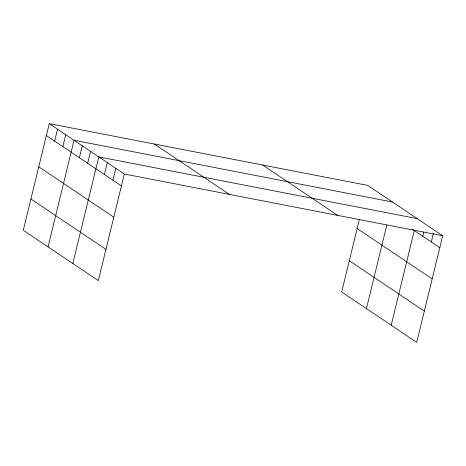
<?xml version="1.0" encoding="UTF-8"?>
<svg xmlns="http://www.w3.org/2000/svg" width="466" height="466" viewBox="0 0 466 466"><rect width="100%" height="100%" fill="white"/><g stroke="black" fill="none" stroke-linecap="round" stroke-linejoin="round"><path stroke-width="0.7" d="M49.285 123.653L23.3 230.245L98.332 280.608L124.317 174.016L49.285 123.653L367.668 185.392L442.7 235.755L416.715 342.347L341.683 291.984L359.35 219.515M54.639 141.099L57.539 129.193M62.887 146.639L65.793 134.732M48.062 246.864L74.047 140.272L392.43 202.011M79.395 157.718L82.296 145.811M87.649 163.257L90.55 151.351M72.818 263.488L98.804 156.896L417.187 218.63M104.407 174.505L107.308 162.599M112.912 180.214L115.813 168.308M366.445 308.603L386.821 225.026M391.207 325.221L414.286 230.536M422.79 236.245L423.815 232.039M431.295 241.953L433.345 233.548M124.317 174.016L442.7 235.755M412.521 229.348L439.799 247.662M262.603 165.016L337.634 215.379M357.148 228.544L432.18 278.907M349.302 260.733L424.334 311.102M154.351 144.029L229.383 194.392M46.384 135.559L121.416 185.922M38.765 166.805L113.797 217.168M30.919 198.999L105.951 249.362"/></g></svg>
